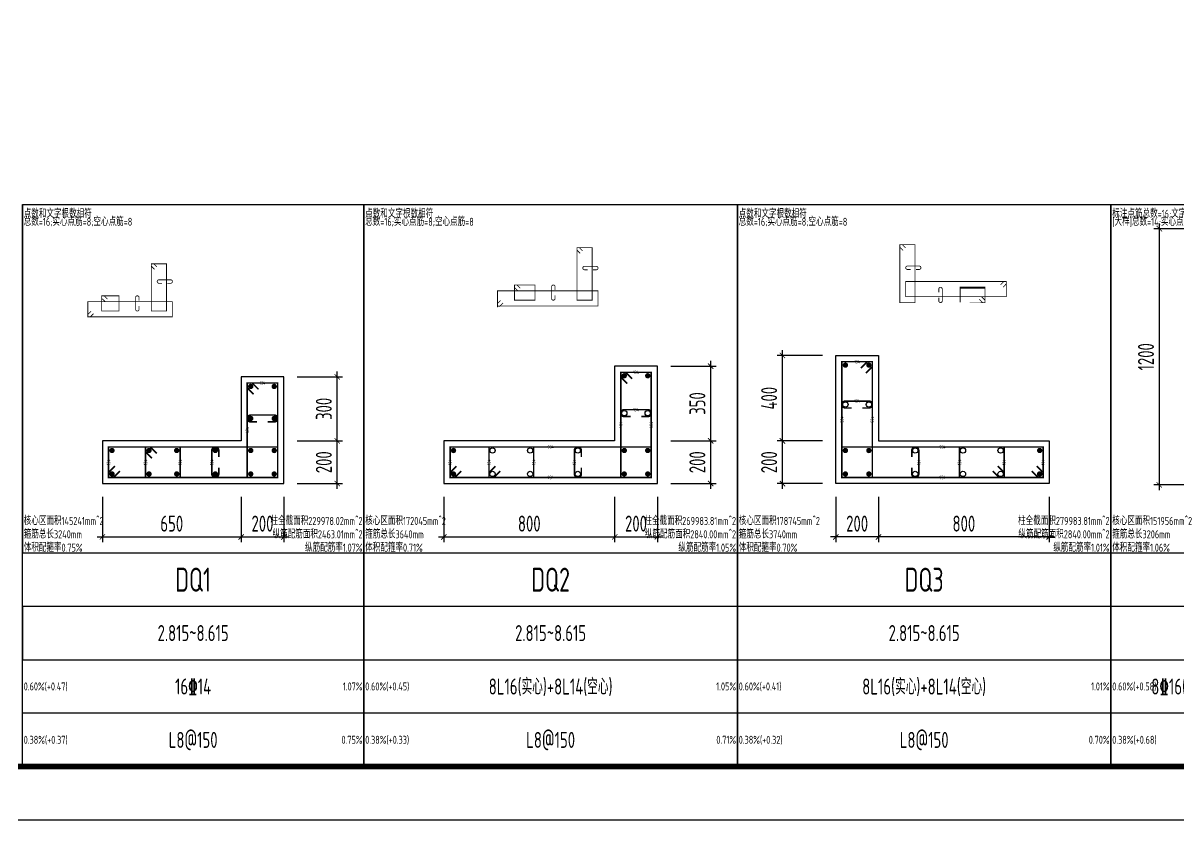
# Model space of a CAD drawing. Extents: x -1058961 to 23600, y -449123 to 2751847.
# Drawn here: x -411288 to -389628, y -150402 to -135476 of the extents above; entities that cross this region are included whole.
import ezdxf
from ezdxf.enums import TextEntityAlignment as Align

# ---------------------------------------------------------------- set-up
doc = ezdxf.new("R2010")
doc.units = 0
doc.header["$LTSCALE"] = 1000
doc.layers.get('0').update_dxf_attribs({"linetype": 'CONTINUOUS'})
doc.layers.get('DEFPOINTS').update_dxf_attribs({"linetype": 'CONTINUOUS'})
for name, color, linetype in [('-TK', 7, 'CONTINUOUS'), ('COLU_DE_DIM', 3, 'CONTINUOUS'), ('COLU_DE_TH', 7, 'CONTINUOUS'), ('LINK', 6, 'CONTINUOUS'), ('LINK-INDEX', 6, 'CONTINUOUS'), ('REIN', 6, 'CONTINUOUS'), ('TAB', 7, 'CONTINUOUS'), ('TAB_TEXT', 7, 'CONTINUOUS')]:
    doc.layers.add(name, color=color, linetype=linetype)
doc.layers.add('箍筋长度', color=3, linetype='CONTINUOUS', plot=False)
doc.layers.add('配箍校核', color=34, linetype='CONTINUOUS', plot=False)
doc.styles.add('BW_Rein', font='Tssdeng.shx', dxfattribs={"width": 0.7, "bigfont": 'hztxt.shx'})
doc.styles.add('TSSD_DIMENSION', font='Tssdeng.shx', dxfattribs={"width": 0.7, "bigfont": 'tssdchn.shx'})
doc.styles.add('TSSD_REIN', font='tssdeng.shx', dxfattribs={"width": 0.7, "height": 300, "bigfont": 'tssdchn.shx'})
doc.dimstyles.new('TSSD_25_100', dxfattribs={"dimtxt": 300, "dimasz": 100, "dimexe": 100, "dimexo": 250, "dimgap": 100, "dimtad": 1, "dimdec": 0, "dimlfac": 0.25, "dimzin": 0, "dimdsep": 46, "dimtxsty": 'TSSD_DIMENSION', "dimblk": 'ARCHTICK', "dimcen": 0, "dimdle": 100, "dimclrt": 7, "dimadec": 0, "dimazin": 0, "dimtfac": 1, "dimtdec": 0, "dimtix": 1, "dimtmove": 2, "dimatfit": 3, "dimldrblk": 'ARCHTICK', "dimfxl": 0, "dimtolj": 1, "dimtzin": 0, "dimarcsym": 0})

# ---------------------------------------------------------------- blocks, each defined once
blk = doc.blocks.new('_ArchTick')
at = {"color": 0, "linetype": 'ByBlock', "const_width": 0.15}
blk.add_lwpolyline([(-0.5, -0.5), (0.5, 0.5)], dxfattribs=at)
blk = doc.blocks.new('*D81')
at = {"layer": 'COLU_DE_DIM', "color": 0, "lineweight": -2}
for p, q in [((-403402.1302023646, -144352.4887075612), (-403402.1302023646, -145202.4887075612)), ((-400202.1301982403, -144352.4887075612), (-400202.1301982403, -145202.4887075612)), ((-403502.1302023646, -145102.4887075612), (-400102.1301982403, -145102.4887075612))]:
    blk.add_line(p, q, dxfattribs=at)
at = {"layer": 'DEFPOINTS', "color": 0}
for p in [(-403402.1302023646, -144102.4887075612), (-400202.1301982403, -144102.4887075612), (-400202.1301982403, -145102.4887075612)]:
    blk.add_point(p, dxfattribs=at)
at = {"layer": 'COLU_DE_DIM', "color": 0, "lineweight": -2, "xscale": 100, "yscale": 100, "zscale": 100, "rotation": 180}
blk.add_blockref('_ArchTick', (-403402.1302023646, -145102.4887075612), dxfattribs=at)
at = {"layer": 'COLU_DE_DIM', "color": 0, "lineweight": -2, "xscale": 100, "yscale": 100, "zscale": 100}
blk.add_blockref('_ArchTick', (-400202.1301982403, -145102.4887075612), dxfattribs=at)
at = {"layer": 'COLU_DE_DIM', "color": 7, "insert": (-401802.1302003025, -144852.4887075612), "char_height": 300, "attachment_point": 5, "style": 'TSSD_DIMENSION'}
blk.add_mtext('\\A1;800', dxfattribs=at)
blk = doc.blocks.new('*D82')
at = {"layer": 'COLU_DE_DIM', "color": 0, "lineweight": -2}
for p, q in [((-400202.1301982403, -144352.4887075612), (-400202.1301982403, -145202.4887075612)), ((-399402.1302036019, -144352.4887075612), (-399402.1302036019, -145202.4887075612)), ((-400302.1301982403, -145102.4887075612), (-399302.1302036019, -145102.4887075612))]:
    blk.add_line(p, q, dxfattribs=at)
at = {"layer": 'DEFPOINTS', "color": 0}
for p in [(-400202.1301982403, -144102.4887075612), (-399402.1302036019, -144102.4887075612), (-399402.1302036019, -145102.4887075612)]:
    blk.add_point(p, dxfattribs=at)
at = {"layer": 'COLU_DE_DIM', "color": 0, "lineweight": -2, "xscale": 100, "yscale": 100, "zscale": 100, "rotation": 180}
blk.add_blockref('_ArchTick', (-400202.1301982403, -145102.4887075612), dxfattribs=at)
at = {"layer": 'COLU_DE_DIM', "color": 0, "lineweight": -2, "xscale": 100, "yscale": 100, "zscale": 100}
blk.add_blockref('_ArchTick', (-399402.1302036019, -145102.4887075612), dxfattribs=at)
at = {"layer": 'COLU_DE_DIM', "color": 7, "insert": (-399802.1302009211, -144852.4887075612), "char_height": 300, "attachment_point": 5, "style": 'TSSD_DIMENSION'}
blk.add_mtext('\\A1;200', dxfattribs=at)
blk = doc.blocks.new('*D83')
at = {"layer": 'COLU_DE_DIM', "color": 0, "lineweight": -2}
for p, q in [((-399152.1302036019, -143302.4887075612), (-398302.1302036019, -143302.4887075612)), ((-398402.1302036019, -144202.4887075612), (-398402.1302036019, -143202.4887075612)), ((-399152.1302036019, -144102.4887075612), (-398302.1302036019, -144102.4887075612))]:
    blk.add_line(p, q, dxfattribs=at)
at = {"layer": 'DEFPOINTS', "color": 0}
for p in [(-399402.1302036019, -143302.4887075612), (-398402.1302036019, -143302.4887075612), (-399402.1302036019, -144102.4887075612)]:
    blk.add_point(p, dxfattribs=at)
at = {"layer": 'COLU_DE_DIM', "color": 0, "lineweight": -2, "xscale": 100, "yscale": 100, "zscale": 100}
for p, rotation in [((-398402.1302036019, -143302.4887075612), 90), ((-398402.1302036019, -144102.4887075612), 270)]:
    blk.add_blockref('_ArchTick', p, dxfattribs=dict(at, rotation=rotation))
at = {"layer": 'COLU_DE_DIM', "color": 7, "insert": (-398652.1302036018, -143702.4887075612), "char_height": 300, "attachment_point": 5, "rotation": 90, "style": 'TSSD_DIMENSION'}
blk.add_mtext('\\A1;200', dxfattribs=at)
blk = doc.blocks.new('*D84')
at = {"layer": 'COLU_DE_DIM', "color": 0, "lineweight": -2}
for p, q in [((-398402.1302036019, -143402.4887075612), (-398402.1302036019, -141802.8124911744)), ((-399152.1302036019, -141902.8124911744), (-398302.1302036019, -141902.8124911744)), ((-399152.1302036019, -143302.4887075612), (-398302.1302036019, -143302.4887075612))]:
    blk.add_line(p, q, dxfattribs=at)
at = {"layer": 'DEFPOINTS', "color": 0}
for p in [(-399402.1302036019, -141902.8124911744), (-398402.1302036019, -141902.8124911744), (-399402.1302036019, -143302.4887075612)]:
    blk.add_point(p, dxfattribs=at)
at = {"layer": 'COLU_DE_DIM', "color": 0, "lineweight": -2, "xscale": 100, "yscale": 100, "zscale": 100}
for p, rotation in [((-398402.1302036019, -141902.8124911744), 90), ((-398402.1302036019, -143302.4887075612), 270)]:
    blk.add_blockref('_ArchTick', p, dxfattribs=dict(at, rotation=rotation))
at = {"layer": 'COLU_DE_DIM', "color": 7, "insert": (-398652.1302036018, -142602.6505993679), "char_height": 300, "attachment_point": 5, "rotation": 90, "style": 'TSSD_DIMENSION'}
blk.add_mtext('\\A1;350', dxfattribs=at)
blk = doc.blocks.new('A1')
blk.add_lwpolyline([(0, 59400), (0, 0), (84100, 0), (84100, 59400)], close=True)
at = {"const_width": 100}
blk.add_lwpolyline([(2500, 58400), (2500, 1000), (83100, 1000), (83100, 58400)], close=True, dxfattribs=at)
blk = doc.blocks.new('*D3364')
at = {"layer": 'COLU_DE_DIM', "color": 0, "lineweight": -2}
for p, q in [((-395257.7244402803, -144352.4887075612), (-395257.7244402803, -145202.4887075612)), ((-392057.724436156, -144352.4887075612), (-392057.724436156, -145202.4887075612)), ((-391957.724436156, -145102.4887075612), (-395357.7244402803, -145102.4887075612))]:
    blk.add_line(p, q, dxfattribs=at)
at = {"layer": 'DEFPOINTS', "color": 0}
for p in [(-395257.7244402803, -144102.4887075612), (-392057.724436156, -144102.4887075612), (-395257.7244402803, -145102.4887075612)]:
    blk.add_point(p, dxfattribs=at)
at = {"layer": 'COLU_DE_DIM', "color": 0, "lineweight": -2, "xscale": 100, "yscale": 100, "zscale": 100, "rotation": 180}
blk.add_blockref('_ArchTick', (-395257.7244402803, -145102.4887075612), dxfattribs=at)
at = {"layer": 'COLU_DE_DIM', "color": 0, "lineweight": -2, "xscale": 100, "yscale": 100, "zscale": 100}
blk.add_blockref('_ArchTick', (-392057.724436156, -145102.4887075612), dxfattribs=at)
at = {"layer": 'COLU_DE_DIM', "color": 7, "insert": (-393657.7244382182, -144852.4887075612), "char_height": 300, "attachment_point": 5, "style": 'TSSD_DIMENSION'}
blk.add_mtext('\\A1;800', dxfattribs=at)
blk = doc.blocks.new('*D3365')
at = {"layer": 'COLU_DE_DIM', "color": 0, "lineweight": -2}
for p, q in [((-396057.7244349187, -144352.4887075612), (-396057.7244349187, -145202.4887075612)), ((-395257.7244402803, -144352.4887075612), (-395257.7244402803, -145202.4887075612)), ((-395157.7244402803, -145102.4887075612), (-396157.7244349187, -145102.4887075612))]:
    blk.add_line(p, q, dxfattribs=at)
at = {"layer": 'DEFPOINTS', "color": 0}
for p in [(-396057.7244349187, -144102.4887075612), (-395257.7244402803, -144102.4887075612), (-396057.7244349187, -145102.4887075612)]:
    blk.add_point(p, dxfattribs=at)
at = {"layer": 'COLU_DE_DIM', "color": 0, "lineweight": -2, "xscale": 100, "yscale": 100, "zscale": 100, "rotation": 180}
blk.add_blockref('_ArchTick', (-396057.7244349187, -145102.4887075612), dxfattribs=at)
at = {"layer": 'COLU_DE_DIM', "color": 0, "lineweight": -2, "xscale": 100, "yscale": 100, "zscale": 100}
blk.add_blockref('_ArchTick', (-395257.7244402803, -145102.4887075612), dxfattribs=at)
at = {"layer": 'COLU_DE_DIM', "color": 7, "insert": (-395657.7244375995, -144852.4887075612), "char_height": 300, "attachment_point": 5, "style": 'TSSD_DIMENSION'}
blk.add_mtext('\\A1;200', dxfattribs=at)
blk = doc.blocks.new('*D3366')
at = {"layer": 'COLU_DE_DIM', "color": 0, "lineweight": -2}
for p, q in [((-396307.7244349187, -143302.4887075612), (-397157.7244349187, -143302.4887075612)), ((-397057.7244349187, -144202.4887075612), (-397057.7244349187, -143202.4887075612)), ((-396307.7244349187, -144102.4887075612), (-397157.7244349187, -144102.4887075612))]:
    blk.add_line(p, q, dxfattribs=at)
at = {"layer": 'DEFPOINTS', "color": 0}
for p in [(-397057.7244349187, -143302.4887075612), (-396057.7244349187, -143302.4887075612), (-396057.7244349187, -144102.4887075612)]:
    blk.add_point(p, dxfattribs=at)
at = {"layer": 'COLU_DE_DIM', "color": 0, "lineweight": -2, "xscale": 100, "yscale": 100, "zscale": 100}
for p, rotation in [((-397057.7244349187, -143302.4887075612), 90), ((-397057.7244349187, -144102.4887075612), 270)]:
    blk.add_blockref('_ArchTick', p, dxfattribs=dict(at, rotation=rotation))
at = {"layer": 'COLU_DE_DIM', "color": 7, "insert": (-397307.7244349187, -143702.4887075612), "char_height": 300, "attachment_point": 5, "rotation": 90, "style": 'TSSD_DIMENSION'}
blk.add_mtext('\\A1;200', dxfattribs=at)
blk = doc.blocks.new('*D3367')
at = {"layer": 'COLU_DE_DIM', "color": 0, "lineweight": -2}
for p, q in [((-397057.7244349187, -143402.4887075612), (-397057.7244349187, -141602.8124911744)), ((-396307.7244349187, -141702.8124911744), (-397157.7244349187, -141702.8124911744)), ((-396307.7244349187, -143302.4887075612), (-397157.7244349187, -143302.4887075612))]:
    blk.add_line(p, q, dxfattribs=at)
at = {"layer": 'DEFPOINTS', "color": 0}
for p in [(-397057.7244349187, -141702.8124911744), (-396057.7244349187, -141702.8124911744), (-396057.7244349187, -143302.4887075612)]:
    blk.add_point(p, dxfattribs=at)
at = {"layer": 'COLU_DE_DIM', "color": 0, "lineweight": -2, "xscale": 100, "yscale": 100, "zscale": 100}
for p, rotation in [((-397057.7244349187, -141702.8124911744), 90), ((-397057.7244349187, -143302.4887075612), 270)]:
    blk.add_blockref('_ArchTick', p, dxfattribs=dict(at, rotation=rotation))
at = {"layer": 'COLU_DE_DIM', "color": 7, "insert": (-397307.7244349187, -142502.6505993679), "char_height": 300, "attachment_point": 5, "rotation": 90, "style": 'TSSD_DIMENSION'}
blk.add_mtext('\\A1;400', dxfattribs=at)
blk = doc.blocks.new('*D3368')
at = {"layer": 'COLU_DE_DIM', "color": 0, "lineweight": -2}
for p, q in [((-389995.3726229157, -139227.2789354472), (-389995.3726229157, -144227.2789354593)), ((-389245.3726229157, -139327.2789354472), (-390095.3726229157, -139327.2789354472)), ((-389245.3726229157, -144127.2789354593), (-390095.3726229157, -144127.2789354593))]:
    blk.add_line(p, q, dxfattribs=at)
at = {"layer": 'DEFPOINTS', "color": 0}
for p in [(-388995.3726229157, -139327.2789354472), (-389995.3726229157, -144127.2789354593), (-388995.3726229157, -144127.2789354593)]:
    blk.add_point(p, dxfattribs=at)
at = {"layer": 'COLU_DE_DIM', "color": 0, "lineweight": -2, "xscale": 100, "yscale": 100, "zscale": 100}
for p, rotation in [((-389995.3726229157, -139327.2789354472), 90), ((-389995.3726229157, -144127.2789354593), 270)]:
    blk.add_blockref('_ArchTick', p, dxfattribs=dict(at, rotation=rotation))
at = {"layer": 'COLU_DE_DIM', "color": 7, "insert": (-390245.3726229156, -141727.2789354533), "char_height": 300, "attachment_point": 5, "rotation": 90, "style": 'TSSD_DIMENSION'}
blk.add_mtext('\\A1;1200', dxfattribs=at)
blk = doc.blocks.new('*D3370')
at = {"layer": 'COLU_DE_DIM', "color": 0, "lineweight": -2}
for p, q in [((-409802.0315140039, -144352.4887075612), (-409802.0315140039, -145202.4887075612)), ((-407202.133248569, -144352.4887075612), (-407202.133248569, -145202.4887075612)), ((-409902.0315140039, -145102.4887075612), (-407102.133248569, -145102.4887075612))]:
    blk.add_line(p, q, dxfattribs=at)
at = {"layer": 'DEFPOINTS', "color": 0}
for p in [(-409802.0315140039, -144102.4887075612), (-407202.133248569, -144102.4887075612), (-407202.133248569, -145102.4887075612)]:
    blk.add_point(p, dxfattribs=at)
at = {"layer": 'COLU_DE_DIM', "color": 0, "lineweight": -2, "xscale": 100, "yscale": 100, "zscale": 100, "rotation": 180}
blk.add_blockref('_ArchTick', (-409802.0315140039, -145102.4887075612), dxfattribs=at)
at = {"layer": 'COLU_DE_DIM', "color": 0, "lineweight": -2, "xscale": 100, "yscale": 100, "zscale": 100}
blk.add_blockref('_ArchTick', (-407202.133248569, -145102.4887075612), dxfattribs=at)
at = {"layer": 'COLU_DE_DIM', "color": 7, "insert": (-408502.0823812864, -144852.4887075612), "char_height": 300, "attachment_point": 5, "style": 'TSSD_DIMENSION'}
blk.add_mtext('\\A1;650', dxfattribs=at)
blk = doc.blocks.new('*D3371')
at = {"layer": 'COLU_DE_DIM', "color": 0, "lineweight": -2}
for p, q in [((-407202.133248569, -144352.4887075612), (-407202.133248569, -145202.4887075612)), ((-406402.1302023645, -144352.4887075612), (-406402.1302023645, -145202.4887075612)), ((-407302.133248569, -145102.4887075612), (-406302.1302023645, -145102.4887075612))]:
    blk.add_line(p, q, dxfattribs=at)
at = {"layer": 'DEFPOINTS', "color": 0}
for p in [(-407202.133248569, -144102.4887075612), (-406402.1302023645, -144102.4887075612), (-406402.1302023645, -145102.4887075612)]:
    blk.add_point(p, dxfattribs=at)
at = {"layer": 'COLU_DE_DIM', "color": 0, "lineweight": -2, "xscale": 100, "yscale": 100, "zscale": 100, "rotation": 180}
blk.add_blockref('_ArchTick', (-407202.133248569, -145102.4887075612), dxfattribs=at)
at = {"layer": 'COLU_DE_DIM', "color": 0, "lineweight": -2, "xscale": 100, "yscale": 100, "zscale": 100}
blk.add_blockref('_ArchTick', (-406402.1302023645, -145102.4887075612), dxfattribs=at)
at = {"layer": 'COLU_DE_DIM', "color": 7, "insert": (-406802.1317254668, -144852.4887075612), "char_height": 300, "attachment_point": 5, "style": 'TSSD_DIMENSION'}
blk.add_mtext('\\A1;200', dxfattribs=at)
blk = doc.blocks.new('*D3372')
at = {"layer": 'COLU_DE_DIM', "color": 0, "lineweight": -2}
for p, q in [((-406152.1302023646, -143302.4887075612), (-405302.1302023646, -143302.4887075612)), ((-405402.1302023646, -144202.4887075612), (-405402.1302023646, -143202.4887075612)), ((-406152.1302023646, -144102.4887075612), (-405302.1302023646, -144102.4887075612))]:
    blk.add_line(p, q, dxfattribs=at)
at = {"layer": 'DEFPOINTS', "color": 0}
for p in [(-406402.1302023646, -143302.4887075612), (-405402.1302023646, -143302.4887075612), (-406402.1302023646, -144102.4887075612)]:
    blk.add_point(p, dxfattribs=at)
at = {"layer": 'COLU_DE_DIM', "color": 0, "lineweight": -2, "xscale": 100, "yscale": 100, "zscale": 100}
for p, rotation in [((-405402.1302023646, -143302.4887075612), 90), ((-405402.1302023646, -144102.4887075612), 270)]:
    blk.add_blockref('_ArchTick', p, dxfattribs=dict(at, rotation=rotation))
at = {"layer": 'COLU_DE_DIM', "color": 7, "insert": (-405652.1302023646, -143702.4887075612), "char_height": 300, "attachment_point": 5, "rotation": 90, "style": 'TSSD_DIMENSION'}
blk.add_mtext('\\A1;200', dxfattribs=at)
blk = doc.blocks.new('*D3373')
at = {"layer": 'COLU_DE_DIM', "color": 0, "lineweight": -2}
for p, q in [((-405402.1302023646, -143402.4887075612), (-405402.1302023646, -142002.8295270359)), ((-406152.1302023646, -142102.8295270359), (-405302.1302023646, -142102.8295270359)), ((-406152.1302023646, -143302.4887075612), (-405302.1302023646, -143302.4887075612))]:
    blk.add_line(p, q, dxfattribs=at)
at = {"layer": 'DEFPOINTS', "color": 0}
for p in [(-406402.1302023646, -142102.8295270359), (-405402.1302023646, -142102.8295270359), (-406402.1302023646, -143302.4887075612)]:
    blk.add_point(p, dxfattribs=at)
at = {"layer": 'COLU_DE_DIM', "color": 0, "lineweight": -2, "xscale": 100, "yscale": 100, "zscale": 100}
for p, rotation in [((-405402.1302023646, -142102.8295270359), 90), ((-405402.1302023646, -143302.4887075612), 270)]:
    blk.add_blockref('_ArchTick', p, dxfattribs=dict(at, rotation=rotation))
at = {"layer": 'COLU_DE_DIM', "color": 7, "insert": (-405652.1302023646, -142702.6591172986), "char_height": 300, "attachment_point": 5, "rotation": 90, "style": 'TSSD_DIMENSION'}
blk.add_mtext('\\A1;300', dxfattribs=at)

msp = doc.modelspace()

# ---------------------------------------------------------------- linework, layer by layer
at = {"layer": 'COLU_DE_TH'}
for points in [[(-396057.7244349187, -144102.4887075612), (-396057.7244394552, -141702.8124911744), (-395257.7244402803, -141702.8124895246), (-395257.7244373932, -143302.4887075612), (-392057.724436156, -143302.4887075612), (-392057.724436156, -144102.4887075612), (-396057.7244349187, -144102.4887075612)], [(-399402.1302036019, -144102.4887075612), (-399402.1301990654, -141902.8124911744), (-400202.1301982403, -141902.8124895246), (-400202.1302011274, -143302.4887075612), (-403402.1302023646, -143302.4887075612), (-403402.1302023646, -144102.4887075612), (-399402.1302036019, -144102.4887075612)], [(-407202.133248569, -142102.8295270359), (-407202.1314210547, -143302.4887075612), (-409802.0315140039, -143302.4887075612), (-409802.0315140039, -144102.4887075612), (-406402.1302023646, -144102.4887075612), (-406402.1332485699, -142102.8283083468), (-407202.133248569, -142102.8295270359)]]:
    msp.add_lwpolyline(points, close=True, dxfattribs=at)
at = {"layer": 'LINK', "const_width": 30}
for points in [[(-395492.7244396366, -142029.7363715867), (-395372.7244398535, -141909.7363713698), (-395372.7244400445, -141817.8124897634), (-395942.7244392143, -141817.8124909367), (-395942.7244351521, -143987.4887075657), (-395372.7244359811, -143987.4887075665), (-395372.7244400445, -141817.8124897634), (-395464.6483216, -141817.8124899555), (-395584.6483213832, -141937.8124901725)], [(-399967.1301988841, -142229.7363715867), (-400087.1301986672, -142109.7363713698), (-400087.1301984761, -142017.8124897634), (-399517.1301993063, -142017.8124909367), (-399517.1302033685, -143987.4887075657), (-400087.1302025395, -143987.4887075665), (-400087.1301984761, -142017.8124897634), (-399995.2063169206, -142017.8124899555), (-399875.2063171375, -142137.8124901725)], [(-406967.1327506127, -142429.7530505924), (-407087.1329333491, -142309.753233329), (-407087.1330733843, -142217.8293518482), (-406517.1330733849, -142217.8284835314), (-406517.1303775531, -143987.4887075747), (-407087.1303775541, -143987.4887075744), (-407087.1330733843, -142217.8293518482), (-406995.2091918008, -142217.8292118164), (-406875.2090090644, -142337.8290290796)], [(-409475.1076324106, -143867.4887075068), (-409595.1076323577, -143987.4887075598), (-409687.0315139986, -143987.4887075594), (-409687.0315139985, -143417.4887075578), (-406517.1312458647, -143417.4887075581), (-406517.1303775486, -143987.4887075598), (-409687.0315139986, -143987.4887075594), (-409687.0315139923, -143895.5648260062), (-409567.0315140452, -143775.5648259533)], [(-408874.0175211909, -143629.4126098449), (-408994.0174908522, -143509.4125795062), (-408994.0174908637, -143417.4886745417), (-408344.0374504382, -143417.4890045935), (-408344.0371609998, -143987.4890046295), (-408994.0174908639, -143987.488674577), (-408994.0174908637, -143417.4886745417), (-408902.0935860747, -143417.4887212096), (-408782.0936164134, -143537.4887515483)], [(-403075.2063207934, -143867.4887075651), (-403195.2063207983, -143987.4887075602), (-403287.1302023774, -143987.4887075613), (-403287.1302023776, -143417.4887075586), (-399517.1302021976, -143417.4887075595), (-399517.1302033731, -143987.4887075615), (-403287.1302023774, -143987.4887075613), (-403287.1302023804, -143895.5648259708), (-403167.1302023755, -143775.5648259756)], [(-402436.4908484251, -143775.5650158419), (-402556.4908652601, -143895.5649990069), (-402556.4908781315, -143987.4888805519), (-401720.1576483666, -143987.4889978892), (-401720.1575683955, -143417.4889978782), (-402556.4907981576, -143417.4888805434), (-402556.4908781315, -143987.4888805519), (-402464.5669966103, -143987.4888934489), (-402344.5669797752, -143867.4889102839)], [(-392384.6483177273, -143867.4887075651), (-392264.6483177224, -143987.4887075602), (-392172.7244361432, -143987.4887075613), (-392172.7244361431, -143417.4887075586), (-395942.724436323, -143417.4887075595), (-395942.7244351475, -143987.4887075615), (-392172.7244361432, -143987.4887075613), (-392172.7244361403, -143895.5648259708), (-392292.7244361452, -143775.5648259756)], [(-393023.3637900956, -143775.5650158419), (-392903.3637732605, -143895.5649990069), (-392903.3637603892, -143987.4888805519), (-393739.696990154, -143987.4889978892), (-393739.6970701251, -143417.4889978782), (-392903.363840363, -143417.4888805434), (-392903.3637603892, -143987.4888805519), (-392995.2876419104, -143987.4888934489), (-393115.2876587454, -143867.4889102839)]]:
    msp.add_lwpolyline(points, dxfattribs=at)
for points in [[(-399702.1302023255, -142847.6505991877), (-399582.1302023255, -142847.6505991877, 1), (-399582.1302023255, -142717.6505991877), (-400022.1302014977, -142717.6505991876, 1), (-400022.1302014977, -142847.6505991876), (-399902.1302014977, -142847.6505991876)], [(-395757.7244361951, -142685.9509865711), (-395877.7244361951, -142685.9509865711, -1), (-395877.7244361951, -142555.9509865711), (-395437.7244370229, -142555.950986571, -1), (-395437.7244370229, -142685.950986571), (-395557.7244370229, -142685.950986571)], [(-406702.1311468509, -142947.6586450527), (-406582.1311468509, -142947.6586450527, 1), (-406582.1311468509, -142817.6586450527), (-407022.1311468529, -142817.6586450527, 1), (-407022.1311468529, -142947.6586450527), (-406902.1311468529, -142947.6586450527)], [(-407621.1884665224, -143602.4887075695), (-407621.1884665224, -143482.4887075695, 1), (-407751.1884665224, -143482.4887075695), (-407751.1884665224, -143922.4887075566, 1), (-407621.1884665224, -143922.4887075566), (-407621.1884665224, -143802.4887075566)], [(-400826.4900824168, -143802.4891232693), (-400826.4900992527, -143922.4891232693, -1), (-400956.4900992527, -143922.4891050304), (-400956.4900375225, -143482.4891050256, -1), (-400826.4900375225, -143482.4891232645), (-400826.4900543584, -143602.4891232645)], [(-394633.3645561038, -143802.4891232693), (-394633.364539268, -143922.4891232693, 1), (-394503.364539268, -143922.4891050304), (-394503.3646009981, -143482.4891050256, 1), (-394633.3646009981, -143482.4891232645), (-394633.3645841622, -143602.4891232645)]]:
    msp.add_lwpolyline(points, format="xyb", dxfattribs=at)
at = {"layer": 'LINK-INDEX', "const_width": 15.00000095367432}
for points in [[(-400848.8964709589, -139788.2587857479), (-400908.8964707061, -139728.258785495), (-400908.8964706162, -139682.2968447583), (-400623.896471033, -139682.2968453449), (-400623.8964730643, -140667.1349536068), (-400908.8964726479, -140667.1349536071), (-400908.8964706162, -139682.2968447583), (-400862.9345296758, -139682.2968448522), (-400802.9345299286, -139742.296845105)], [(-394797.7039183867, -139732.2923845559), (-394857.7039183524, -139672.2923845216), (-394857.703918357, -139626.3304437289), (-394572.7039183588, -139626.3304437289), (-394572.7039183576, -140711.1613737175), (-394857.7039183575, -140711.1613737175), (-394857.703918357, -139626.3304437289), (-394811.7419775052, -139626.330443727), (-394751.7419775395, -139686.3304437613)], [(-408825.0275648438, -140090.3089328927), (-408885.0276562137, -140030.3090242628), (-408885.0277262245, -139984.3470834682), (-408600.027726223, -139984.3466493097), (-408600.0263783073, -140869.1767613338), (-408885.0263783094, -140869.1767613337), (-408885.0277262245, -139984.3470834682), (-408839.0657853846, -139984.3470134489), (-408779.0656940147, -140044.3469220788)], [(-392968.6650894193, -140376.1613736706), (-392908.6650894027, -140316.1613736872), (-392862.7031485894, -140316.1613736869), (-392862.7031485884, -140601.1613736871), (-394747.7039183604, -140601.1613736871), (-394747.703918361, -140316.1613736869), (-392862.7031485894, -140316.1613736869), (-392862.7031485874, -140362.123314528), (-392922.703148604, -140422.1233145114)], [(-402292.9345319958, -140717.1349538668), (-402352.9345320006, -140777.1349538619), (-402398.8964727956, -140777.1349538628), (-402398.8964727959, -140492.1349538603), (-400513.8964726807, -140492.1349538607), (-400513.8964732685, -140777.1349538629), (-402398.8964727956, -140777.1349538628), (-402398.8964728023, -140731.1730130529), (-402338.8964727975, -140671.1730130577)], [(-402018.8964726625, -140488.0968947044), (-402078.8964726951, -140428.0968947371), (-402078.8964726842, -140382.1349538972), (-401693.8964725605, -140382.1349536328), (-401693.8964727564, -140667.1349536278), (-402078.896472684, -140667.1349538923), (-402078.8964726842, -140382.1349538972), (-402032.9345318679, -140382.1349538598), (-401972.9345318353, -140442.1349538272)], [(-393322.7033408826, -140605.1994328413), (-393262.7033409877, -140665.1994329465), (-393262.7033409958, -140711.1613736816), (-393727.703533489, -140711.1613736808), (-393727.7035334896, -140426.1613736886), (-393262.7033409965, -140426.1613736894), (-393262.7033409958, -140711.1613736816), (-393308.6652818775, -140711.1613736752), (-393368.6652817724, -140651.16137357)], [(-409969.0150057882, -140919.1765938251), (-410029.015005858, -140979.1765937554), (-410074.9769465228, -140979.1765937556), (-410074.9769465228, -140694.1765937541), (-408490.0268124698, -140694.1765937542), (-408490.0263783119, -140979.1765937557), (-410074.9769465228, -140979.1765937556), (-410074.9769465183, -140933.2146529881), (-410014.9769464484, -140873.2146530579)], [(-409754.9869250705, -140690.1385449125), (-409814.9869098172, -140630.1385296591), (-409814.9869098194, -140584.1765772366), (-409489.9968895973, -140584.1767422623), (-409489.996744878, -140869.1767422867), (-409814.9869098194, -140869.176577261), (-409814.9869098194, -140584.1765772366), (-409769.0249573694, -140584.1766005805), (-409709.0249726227, -140644.1766158338)]]:
    msp.add_lwpolyline(points, dxfattribs=at)
for points in [[(-400606.3964727487, -140097.2158996728), (-400546.3964727487, -140097.2158996728, 1), (-400546.3964727487, -140032.2158996728), (-400766.3964723349, -140032.2158996728, 1), (-400766.3964723349, -140097.2158996728), (-400706.3964723349, -140097.2158996728)], [(-394555.2039183546, -140091.2459087117), (-394495.2039183546, -140091.2459087117, 1), (-394495.2039183546, -140026.2459087117), (-394715.2039183581, -140026.2459087117, 1), (-394715.2039183581, -140091.2459087117), (-394655.2039183581, -140091.2459087117)], [(-408582.5267629556, -140349.2615625017), (-408522.5267629556, -140349.2615625017, 1), (-408522.5267629556, -140284.2615625017), (-408742.5267629566, -140284.2615625017, 1), (-408742.5267629566, -140349.2615625017), (-408682.5267629566, -140349.2615625017)], [(-401318.8964674699, -140474.6349678093), (-401318.8964674699, -140414.6349678093, 1), (-401383.8964674699, -140414.6349678093), (-401383.8964674699, -140634.6349678169, 1), (-401318.8964674699, -140634.6349678169), (-401318.8964674699, -140574.6349678169)], [(-394127.7037259106, -140618.6613736869), (-394127.7037259106, -140678.6613736869, 1), (-394062.7037259106, -140678.6613736869), (-394062.7037259107, -140458.6613736887, 1), (-394127.7037259107, -140458.6613736887), (-394127.7037259107, -140518.6613736887)], [(-409114.9968845067, -140676.6767564387), (-409114.9968845067, -140616.6767564387, 1), (-409179.9968845067, -140616.6767564387), (-409179.9968845067, -140836.6767564464, 1), (-409114.9968845067, -140836.6767564464), (-409114.9968845067, -140776.6767564464)]]:
    msp.add_lwpolyline(points, format="xyb", dxfattribs=at)
at = {"layer": 'REIN', "const_width": 50}
for points in [[(-395852.7244390814, -141882.8124908147, -1), (-395902.7244390814, -141882.8124908147, -1), (-395852.7244390814, -141882.8124908147)], [(-395412.7244399115, -141882.812489909, -1), (-395462.7244399115, -141882.812489909, -1), (-395412.7244399115, -141882.812489909)], [(-400047.1301986091, -142082.812489909, 1), (-399997.1301986091, -142082.812489909, 1), (-400047.1301986091, -142082.812489909)], [(-399607.1301994392, -142082.8124908147, 1), (-399557.1301994392, -142082.8124908147, 1), (-399607.1301994392, -142082.8124908147)], [(-407047.1329743644, -142282.8292528286, 1), (-406997.1329743644, -142282.8292528286, 1), (-407047.1329743644, -142282.8292528286)], [(-406607.1329743653, -142282.8285825489, 1), (-406557.1329743653, -142282.8285825489, 1), (-406607.1329743653, -142282.8285825489)], [(-407047.1329743644, -142882.6591394997, 1), (-406997.1329743644, -142882.6591394997, 1), (-407047.1329743644, -142882.6591394997)], [(-406607.1329743653, -142882.65846922, 1), (-406557.1329743653, -142882.65846922, 1), (-406607.1329743653, -142882.65846922)], [(-409647.0315140054, -143482.4887075578, 1), (-409597.0315140054, -143482.4887075578, 1), (-409647.0315140054, -143482.4887075578)], [(-408954.0174908706, -143482.4886745417, 1), (-408904.0174908706, -143482.4886745417, 1), (-408954.0174908706, -143482.4886745417)], [(-408434.0373514242, -143482.4896352367, 1), (-408384.0373514242, -143482.4896352367, 1), (-408434.0373514242, -143482.4896352367)], [(-407711.1884665224, -143482.4887075695, 1), (-407661.1884665224, -143482.4887075695, 1), (-407711.1884665224, -143482.4887075695)], [(-407047.131146853, -143482.4887075579, 1), (-406997.131146853, -143482.4887075579, 1), (-407047.131146853, -143482.4887075579)], [(-406607.131146851, -143482.488707558, 1), (-406557.131146851, -143482.488707558, 1), (-406607.131146851, -143482.488707558)], [(-403247.1302023736, -143482.4887075592, 1), (-403197.1302023736, -143482.4887075592, 1), (-403247.1302023736, -143482.4887075592)], [(-400047.1302014979, -143482.4887075605, 1), (-399997.1302014979, -143482.4887075605, 1), (-400047.1302014979, -143482.4887075605)], [(-399607.1302023258, -143482.4887075606, 1), (-399557.1302023258, -143482.4887075606, 1), (-399607.1302023258, -143482.4887075606)], [(-395852.7244361949, -143482.4887075606, -1), (-395902.7244361949, -143482.4887075606, -1), (-395852.7244361949, -143482.4887075606)], [(-395412.7244370227, -143482.4887075605, -1), (-395462.7244370227, -143482.4887075605, -1), (-395412.7244370227, -143482.4887075605)], [(-392212.724436147, -143482.4887075592, -1), (-392262.724436147, -143482.4887075592, -1), (-392212.724436147, -143482.4887075592)], [(-409647.0315140054, -143922.4887075593, 1), (-409597.0315140054, -143922.4887075593, 1), (-409647.0315140054, -143922.4887075593)], [(-408954.0174908706, -143922.4886745432, 1), (-408904.0174908706, -143922.4886745432, 1), (-408954.0174908706, -143922.4886745432)], [(-408434.0366811414, -143922.4896352382, 1), (-408384.0366811414, -143922.4896352382, 1), (-408434.0366811414, -143922.4896352382)], [(-407711.1877962435, -143922.4887075704, 1), (-407661.1877962435, -143922.4887075704, 1), (-407711.1877962435, -143922.4887075704)], [(-407047.1304765741, -143922.4887075587, 1), (-406997.1304765741, -143922.4887075587, 1), (-407047.1304765741, -143922.4887075587)], [(-406607.1304765681, -143922.4887075595, 1), (-406557.1304765681, -143922.4887075595, 1), (-406607.1304765681, -143922.4887075595)], [(-403247.1302023735, -143922.48870756, 1), (-403197.1302023735, -143922.48870756, 1), (-403247.1302023735, -143922.48870756)], [(-400047.1302024054, -143922.4887075609, 1), (-399997.1302024054, -143922.4887075609, 1), (-400047.1302024054, -143922.4887075609)], [(-399607.1302032333, -143922.4887075622, 1), (-399557.1302032333, -143922.4887075622, 1), (-399607.1302032333, -143922.4887075622)], [(-395852.7244352873, -143922.4887075622, -1), (-395902.7244352873, -143922.4887075622, -1), (-395852.7244352873, -143922.4887075622)], [(-395412.7244361152, -143922.4887075609, -1), (-395462.7244361152, -143922.4887075609, -1), (-395412.7244361152, -143922.4887075609)], [(-392212.7244361471, -143922.48870756, -1), (-392262.7244361471, -143922.48870756, -1), (-392212.7244361471, -143922.48870756)]]:
    msp.add_lwpolyline(points, format="xyb", close=True, dxfattribs=at)
at = {"layer": 'REIN'}
for centre in [(-400022.1302014977, -142782.6505991876), (-399582.1302023255, -142782.6505991877), (-395877.7244361951, -142620.9509865711), (-395437.7244370229, -142620.950986571), (-402491.4908072795, -143482.488889657), (-401785.1575592736, -143482.488889657), (-400891.4900375225, -143482.489114145), (-394568.3646009981, -143482.489114145), (-393674.697079247, -143482.488889657), (-392968.3638312411, -143482.488889657), (-402491.4908072798, -143922.4888896569), (-401785.1575592733, -143922.4888896569), (-400891.4900375229, -143922.4891141449), (-394568.3646009978, -143922.4891141449), (-393674.6970792473, -143922.4888896569), (-392968.3638312408, -143922.4888896569)]:
    msp.add_circle(centre, 50, dxfattribs=at)
at = {"layer": 'TAB'}
for points in [[(-411302.0315140039, -138872.9389204147), (-404902.1302023646, -138872.9389204147), (-404902.1302023646, -149402.4887075612), (-411302.0315140039, -149402.4887075612), (-411302.0315140039, -138872.9389204147), (-411302.0315140039, -145402.4887075612), (-404902.1302023646, -145402.4887075612), (-404902.1302023646, -146402.4887075612), (-411302.0315140039, -146402.4887075612), (-411302.0315140039, -147402.4887075612), (-404902.1302023646, -147402.4887075612), (-404902.1302023646, -148402.4887075612), (-411302.0315140039, -148402.4887075612)], [(-404902.1302023646, -138872.9389204147), (-397902.1301990654, -138872.9389204147), (-397902.1301990654, -149402.4887075612), (-404902.1302023646, -149402.4887075612), (-404902.1302023646, -138872.9389204147), (-404902.1302023646, -145402.4887075612), (-397902.1301990654, -145402.4887075612), (-397902.1301990654, -146402.4887075612), (-404902.1302023646, -146402.4887075612), (-404902.1302023646, -147402.4887075612), (-397902.1301990654, -147402.4887075612), (-397902.1301990654, -148402.4887075612), (-404902.1302023646, -148402.4887075612)], [(-397902.1301990654, -138872.9389204147), (-390902.1286595077, -138872.9389204147), (-390902.1286595077, -149402.4887075612), (-397902.1301990654, -149402.4887075612), (-397902.1301990654, -138872.9389204147), (-397902.1301990654, -145402.4887075612), (-390902.1286595077, -145402.4887075612), (-390902.1286595077, -146402.4887075612), (-397902.1301990654, -146402.4887075612), (-397902.1301990654, -147402.4887075612), (-390902.1286595077, -147402.4887075612), (-390902.1286595077, -148402.4887075612), (-397902.1301990654, -148402.4887075612)], [(-390902.1286595077, -138872.9389204147), (-386402.1286594463, -138872.9389204147), (-386402.1286594463, -149402.4887075612), (-390902.1286595077, -149402.4887075612), (-390902.1286595077, -138872.9389204147), (-390902.1286595077, -145402.4887075612), (-386402.1286594463, -145402.4887075612), (-386402.1286594463, -146402.4887075612), (-390902.1286595077, -146402.4887075612), (-390902.1286595077, -147402.4887075612), (-386402.1286594463, -147402.4887075612), (-386402.1286594463, -148402.4887075612), (-390902.1286595077, -148402.4887075612)]]:
    msp.add_lwpolyline(points, dxfattribs=at)

# ---------------------------------------------------------------- block references
at = {"layer": '-TK'}
msp.add_blockref('A1', (-459602.3117456608, -150402.4887075612), dxfattribs=at)

# ---------------------------------------------------------------- texts
at = {"layer": 'TAB_TEXT', "style": 'TSSD_REIN', "width": 0.7}
for s, height, p in [('DQ1', 450, (-408102.0808581843, -145902.4887075612)), ('DQ2', 450, (-401402.130200715, -145902.4887075612)), ('DQ3', 450, (-394402.1294292866, -145902.4887075612)), ('2.815~8.615', 300, (-408102.0808581843, -146902.4887075612)), ('2.815~8.615', 300, (-401402.130200715, -146902.4887075612)), ('2.815~8.615', 300, (-394402.1294292866, -146902.4887075612)), ('L8@150', 300, (-408102.0808581843, -148902.4887075612)), ('L8@150', 300, (-401402.130200715, -148902.4887075612)), ('L8@150', 300, (-394402.1294292866, -148902.4887075612))]:
    msp.add_text(s, height=height, dxfattribs=at).set_placement(p, align=Align.MIDDLE)
at = {"layer": 'TAB_TEXT', "color": 1, "style": 'TSSD_REIN', "width": 0.7}
for s, p in [('16%%13214', (-408102.0808581843, -147902.4887075612)), ('8L16(实心)+8L14(空心)', (-401402.130200715, -147902.4887075612)), ('8L16(实心)+8L14(空心)', (-394402.1294292866, -147902.4887075612)), ('8%%13216(实心)+6%%13214(空心)', (-388952.128659477, -147902.4887075612))]:
    msp.add_text(s, height=300, dxfattribs=at).set_placement(p, align=Align.MIDDLE)
at = {"layer": '箍筋长度', "style": 'BW_Rein', "width": 0.7}
for s, rotation, p in [('134', 1.17944153261423e-07, (-395657.7244396553, -141817.81249035)), ('134', 359.9999998820558, (-399802.1301988901, -142017.81249035)), ('134', 8.7282263690043e-05, (-406802.1330733829, -142217.8289176898)), ('134', 359.9999999999833, (-399802.1302003334, -142717.6505991876)), ('534', 90.00000010727256, (-395942.7244371832, -142902.6505992492)), ('534', 90.00000010730315, (-395372.7244380128, -142902.6505986615)), ('434', 90.00008728216204, (-407087.1317254692, -143102.6590297053)), ('484', 89.99999988180045, (-400087.1302005078, -143002.6505986615)), ('484', 89.99999988183683, (-399517.1302013374, -143002.6505992492)), ('934', 359.9999999999858, (-401402.1302022769, -143417.4887075591)), ('134', 89.99999999999166, (-409687.0315139986, -143702.4887075612)), ('134', 89.999999999975, (-408994.0174908638, -143702.4887075612)), ('134', 89.99999999999166, (-408994.0174908637, -143702.4886745451)), ('134', 90.00002909403369, (-408344.0373057192, -143702.4887075612)), ('134', 90, (-407751.1884665224, -143702.4887075612)), ('134', 90.00000000000833, (-403287.1302023775, -143702.4887075612)), ('134', 89.99999196111663, (-402556.4908381446, -143702.4887075612)), ('134', 89.99999196138761, (-401720.157608381, -143702.4887075612)), ('134', 89.99999196164609, (-400956.4900683875, -143702.4887075612)), ('134', 90.00000803835393, (-394503.3645701331, -143702.4887075612)), ('134', 90.00000803861238, (-393739.6970301396, -143702.4887075612)), ('134', 90.00000803888337, (-392903.3638003761, -143702.4887075612)), ('134', 89.99999999999166, (-392172.7244361431, -143702.4887075612)), ('934', 359.9999999999966, (-401402.1302028646, -143987.4887075614))]:
    msp.add_text(s, height=65, rotation=rotation, dxfattribs=at).set_placement(p, align=Align.MIDDLE_CENTER)
for s, p in [('134', (-395657.7244382915, -142555.9509865711)), ('934', (-394057.7244361849, -143417.4887075591)), ('934', (-394057.7244356461, -143987.4887075614))]:
    msp.add_text(s, height=65, dxfattribs=at).set_placement(p, align=Align.MIDDLE_CENTER)
at = {"layer": '配箍校核', "style": 'BW_Rein', "width": 0.7}
for s, p in [('点数和文字根数相符', (-411277.0315140039, -139122.9389204147)), ('点数和文字根数相符', (-404877.1302023646, -139122.9389204147)), ('点数和文字根数相符', (-397877.1301990654, -139122.9389204147)), ('总数=16;实心点筋=8;空心点筋=8', (-411277.0315140039, -139272.9389204147)), ('总数=16;实心点筋=8;空心点筋=8', (-404877.1302023646, -139272.9389204147)), ('总数=16;实心点筋=8;空心点筋=8', (-397877.1301990654, -139272.9389204147)), ('核心区面积145241mm^ 2', (-411277.0315140039, -144877.4887075612)), ('核心区面积172045mm^ 2', (-404877.1302023646, -144877.4887075612)), ('核心区面积178745mm^ 2', (-397877.1301990654, -144877.4887075612)), ('核心区面积151956mm^ 2', (-390877.1286595077, -144877.4887075612)), ('箍筋总长3240mm', (-411277.0315140039, -145127.4887075612)), ('箍筋总长3640mm', (-404877.1302023646, -145127.4887075612)), ('箍筋总长3740mm', (-397877.1301990654, -145127.4887075612)), ('箍筋总长3206mm', (-390877.1286595077, -145127.4887075612)), ('体积配箍率0.75%', (-411277.0315140039, -145377.4887075612)), ('体积配箍率0.71%', (-404877.1302023646, -145377.4887075612)), ('体积配箍率0.70%', (-397877.1301990654, -145377.4887075612)), ('体积配箍率1.06%', (-390877.1286595077, -145377.4887075612))]:
    msp.add_text(s, height=150, dxfattribs=at).set_placement(p)
at = {"layer": '配箍校核', "color": 1, "style": 'BW_Rein', "width": 0.7}
for s, p in [('标注点筋总数=16;文字根数多于纵筋点数2根', (-390877.1286595077, -139122.9389204147)), ('[大样]总数=14;实心点筋=8;空心点筋=6 *错误![表格]实心=8;空心=8', (-390877.1286595077, -139272.9389204147))]:
    msp.add_text(s, height=150, dxfattribs=at).set_placement(p)
at = {"layer": '配箍校核', "style": 'BW_Rein', "width": 0.7}
for s, p in [('柱全截面积229978.02mm^ 2', (-404927.1302023646, -144877.4887075612)), ('柱全截面积269983.81mm^ 2', (-397927.1301990654, -144877.4887075612)), ('柱全截面积279983.81mm^ 2', (-390927.1286595077, -144877.4887075612)), ('纵筋配筋面积2463.01mm^ 2', (-404927.1302023646, -145127.4887075612)), ('纵筋配筋面积2840.00mm^ 2', (-397927.1301990654, -145127.4887075612)), ('纵筋配筋面积2840.00mm^ 2', (-390927.1286595077, -145127.4887075612)), ('纵筋配筋率1.07%', (-404927.1302023646, -145377.4887075612)), ('纵筋配筋率1.05%', (-397927.1301990654, -145377.4887075612)), ('纵筋配筋率1.01%', (-390927.1286595077, -145377.4887075612))]:
    msp.add_text(s, height=150, dxfattribs=at).set_placement(p, align=Align.RIGHT)
for s, p in [('0.60%(+0.47)', (-411277.0315140039, -147902.4887075612)), ('0.60%(+0.45)', (-404877.1302023646, -147902.4887075612)), ('0.60%(+0.41)', (-397877.1301990654, -147902.4887075612)), ('0.60%(+0.58)', (-390877.1286595077, -147902.4887075612)), ('0.38%(+0.37)', (-411277.0315140039, -148902.4887075612)), ('0.38%(+0.33)', (-404877.1302023646, -148902.4887075612)), ('0.38%(+0.32)', (-397877.1301990654, -148902.4887075612)), ('0.38%(+0.68)', (-390877.1286595077, -148902.4887075612))]:
    msp.add_text(s, height=150, dxfattribs=at).set_placement(p, align=Align.MIDDLE_LEFT)
for s, p in [('1.07%', (-404927.1302023646, -147902.4887075612)), ('1.05%', (-397927.1301990654, -147902.4887075612)), ('1.01%', (-390927.1286595077, -147902.4887075612)), ('0.75%', (-404927.1302023646, -148902.4887075612)), ('0.71%', (-397927.1301990654, -148902.4887075612)), ('0.70%', (-390927.1286595077, -148902.4887075612))]:
    msp.add_text(s, height=150, dxfattribs=at).set_placement(p, align=Align.MIDDLE_RIGHT)

# ---------------------------------------------------------------- dimensions: what is measured, and where the dimension line sits
at = {"layer": 'COLU_DE_DIM'}
for base, p1, p2, angle, picture, middle in [((-389995.3726229157, -144127.2789354593), (-388995.3726229157, -139327.2789354472), (-388995.3726229157, -144127.2789354593), 270, '*D3368', (-390245.3726229156, -141727.2789354533)), ((-397057.7244349187, -141702.8124911744), (-396057.7244349187, -143302.4887075612), (-396057.7244349187, -141702.8124911744), 90.00000010672171, '*D3367', (-397307.7244349187, -142502.6505993679)), ((-398402.1302036019, -141902.8124911744), (-399402.1302036019, -143302.4887075612), (-399402.1302036019, -141902.8124911744), 89.9999998932783, '*D84', (-398652.1302036018, -142602.6505993679)), ((-405402.1302023646, -142102.8295270359), (-406402.1302023646, -143302.4887075612), (-406402.1302023646, -142102.8295270359), 89.9999998932783, '*D3373', (-405652.1302023646, -142702.6591172986)), ((-405402.1302023646, -143302.4887075612), (-406402.1302023646, -144102.4887075612), (-406402.1302023646, -143302.4887075612), 89.9999998932783, '*D3372', (-405652.1302023646, -143702.4887075612)), ((-398402.1302036019, -143302.4887075612), (-399402.1302036019, -144102.4887075612), (-399402.1302036019, -143302.4887075612), 89.9999998932783, '*D83', (-398652.1302036018, -143702.4887075612)), ((-397057.7244349187, -143302.4887075612), (-396057.7244349187, -144102.4887075612), (-396057.7244349187, -143302.4887075612), 90.00000010672171, '*D3366', (-397307.7244349187, -143702.4887075612)), ((-396057.7244349187, -145102.4887075612), (-395257.7244402803, -144102.4887075612), (-396057.7244349187, -144102.4887075612), 180, '*D3365', (-395657.7244375995, -144852.4887075612)), ((-395257.7244402803, -145102.4887075612), (-392057.724436156, -144102.4887075612), (-395257.7244402803, -144102.4887075612), 180, '*D3364', (-393657.7244382182, -144852.4887075612))]:
    dim = msp.add_linear_dim(base=base, p1=p1, p2=p2, angle=angle, dimstyle='TSSD_25_100', dxfattribs=at)
    dim.commit()
    dim.dimension.update_dxf_attribs({"geometry": picture, "text_midpoint": middle})
for base, p1, p2, picture, middle in [((-407202.133248569, -145102.4887075612), (-409802.0315140039, -144102.4887075612), (-407202.133248569, -144102.4887075612), '*D3370', (-408502.0823812864, -144852.4887075612)), ((-406402.1302023645, -145102.4887075612), (-407202.133248569, -144102.4887075612), (-406402.1302023645, -144102.4887075612), '*D3371', (-406802.1317254668, -144852.4887075612)), ((-400202.1301982403, -145102.4887075612), (-403402.1302023646, -144102.4887075612), (-400202.1301982403, -144102.4887075612), '*D81', (-401802.1302003025, -144852.4887075612)), ((-399402.1302036019, -145102.4887075612), (-400202.1301982403, -144102.4887075612), (-399402.1302036019, -144102.4887075612), '*D82', (-399802.1302009211, -144852.4887075612))]:
    dim = msp.add_linear_dim(base=base, p1=p1, p2=p2, dimstyle='TSSD_25_100', dxfattribs=at)
    dim.commit()
    dim.dimension.update_dxf_attribs({"geometry": picture, "text_midpoint": middle})

doc.saveas('drawing.dxf')
